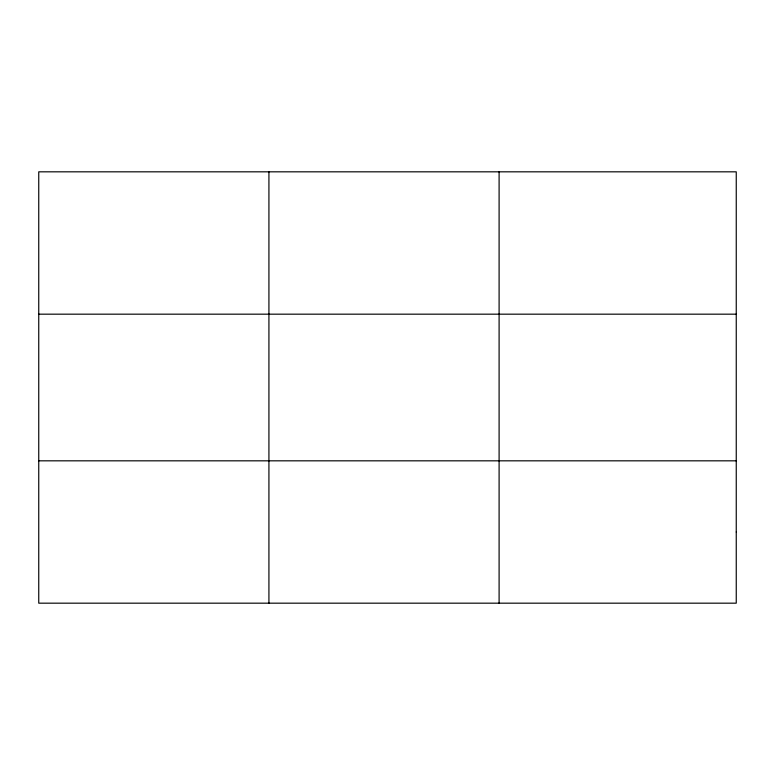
<?xml version="1.0" encoding="UTF-8"?>
<svg xmlns="http://www.w3.org/2000/svg" width="775" height="775" viewBox="0 0 775 775"><rect width="100%" height="100%" fill="white"/><g stroke="black" fill="none" stroke-linecap="round" stroke-linejoin="round"><path stroke-width="1.16" d="M268.925 171.827L268.925 603.173M499.1 171.827L499.1 603.173M38.75 314.175L736.25 314.175M38.75 460.825L736.25 460.825M736.25 531.999L736.25 603.173L38.75 603.173L38.75 171.827L736.25 171.827L736.25 531.999"/></g></svg>
